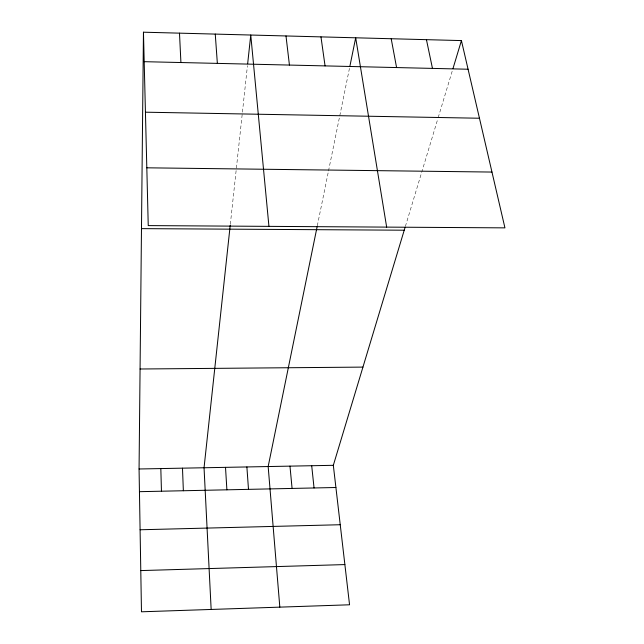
<?xml version="1.0" encoding="UTF-8"?>
<svg xmlns="http://www.w3.org/2000/svg" width="644" height="644" viewBox="0 0 644 644"><rect width="100%" height="100%" fill="white"/><g stroke="black" fill="none" stroke-linecap="round" stroke-linejoin="round"><path stroke-width="0.48" stroke-dasharray="3.22 2.42" d="M230.327 224.297L247.449 65.688M317.307 225.827L328.303 171.948M328.504 170.982L349.515 68.055M405.382 226.398L437.928 118.488M438.21 117.554L452.418 70.438"/><path stroke-width="0.97" d="M405.092 227.348L333.326 465.314L349.555 604.788L141.479 611.8L139.064 468.985L143.459 32.2L461.418 40.588L504.936 227.863L148.241 225.601L143.459 32.2M230.222 225.271L204.043 467.761L211.152 609.449M247.658 63.74L250.758 35.034L268.942 226.366M317.106 226.793L268.162 466.546L279.826 607.139M349.909 66.131L355.689 37.795L386.658 227.115M452.99 68.538L461.418 40.588M140.786 570.584L344.878 564.579M140.094 529.771L340.241 524.731M139.45 491.678L335.91 487.5M139.064 468.985L333.326 465.314M140.07 369.004L362.942 367.104M141.487 228.628L404.231 230.206M146.808 167.81L491.968 172.061M145.439 112.193L479.466 118.238M144.192 61.679L468.075 69.23M426.441 39.662L432.462 68.401M391.198 38.737L396.583 67.564M320.97 36.885L325.059 65.897M285.992 35.959L289.43 65.06M311.704 465.725L314.047 487.967M289.977 466.135L292.078 488.434M246.885 466.948L248.495 489.36M215.257 34.092L217.358 63.386M225.513 467.351L226.889 489.818M179.491 33.15L180.916 62.532M182.485 468.164L183.363 490.744M160.823 468.574L161.459 491.211"/></g></svg>
